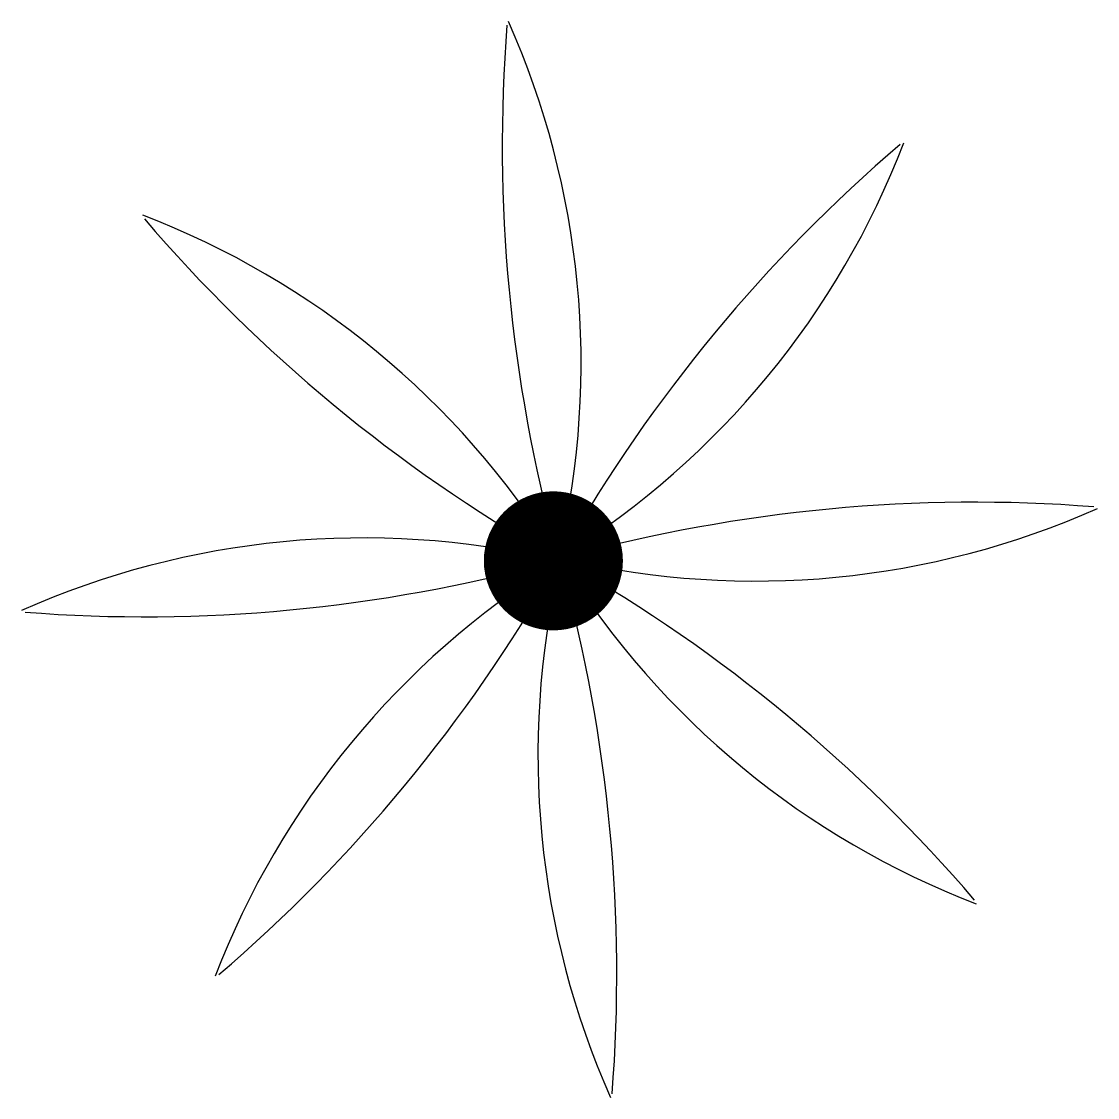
# Model space of a CAD drawing. Extents: x -0.98 to 1, y -0.99 to 0.99.
import ezdxf

# ---------------------------------------------------------------- set-up
doc = ezdxf.new("R2010")
doc.units = 0
doc.header["$LTSCALE"] = 0.01
doc.header["$MEASUREMENT"] = 0
doc.layers.get('0').update_dxf_attribs({"lineweight": 20})

msp = doc.modelspace()

# ---------------------------------------------------------------- linework, layer by layer
at = {"color": 0, "linetype": 'ByBlock', "lineweight": -2, "const_width": 0.1282}
msp.add_lwpolyline([(-0.0641, 0, 1), (0.0641, 0, 1)], format="xyb", close=True, dxfattribs=at)
at = {"color": 0, "linetype": 'ByBlock', "lineweight": -2}
for centre, radius, start, end in [((-1.5003, 0.3636), 1.5514, 347.0001, 23.9851), ((2.7426, 0.7668), 2.8369, 175.5336, 195.2867), ((2.4831, -1.3884), 2.8369, 130.5336, 150.2867), ((-0.8023, 1.3267), 1.5514, 302.0001, 338.9851), ((-1.3129, -0.811), 1.5514, 32.0001, 68.9851), ((1.4021, 2.4743), 2.8369, 220.5336, 240.2867), ((0.7756, -2.7288), 2.8369, 85.5336, 105.2867), ((0.3724, 1.5141), 1.5514, 257.0001, 293.9851), ((-0.3498, -1.5091), 1.5514, 77.0001, 113.9851), ((-0.7531, 2.7338), 2.8369, 265.5336, 285.2867), ((0.8248, -1.3217), 1.5514, 122.0001, 158.9851), ((-2.4605, 1.3934), 2.8369, 310.5336, 330.2867), ((1.5229, -0.3586), 1.5514, 167.0001, 203.9851), ((-2.72, -0.7618), 2.8369, 355.5336, 15.2867), ((1.3355, 0.816), 1.5514, 212.0001, 248.9851), ((-1.3796, -2.4693), 2.8369, 40.5336, 60.2867)]:
    msp.add_arc(centre, radius, start, end, dxfattribs=at)

doc.saveas('drawing.dxf')
